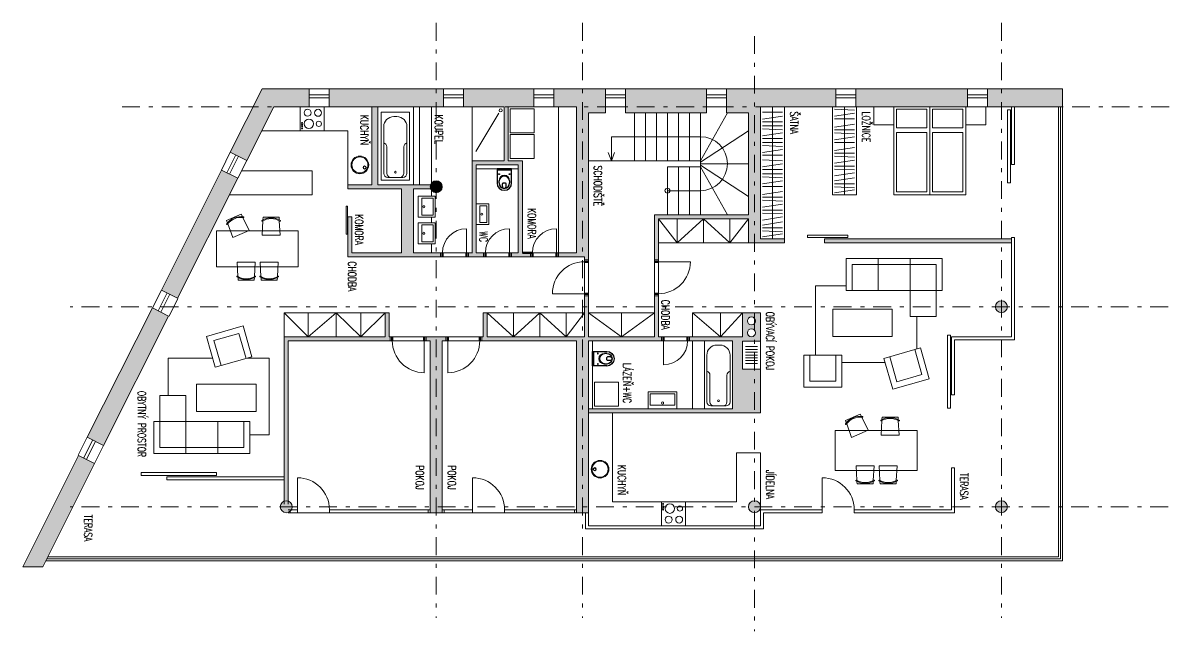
# Model space of a CAD drawing. Header units: metres. Extents: x -45 to 1930, y -347 to 488.
# Drawn here: x 233.25 to 261.89, y -123.54 to -108.33 of the extents above; entities that cross this region are included whole.
import ezdxf

# ---------------------------------------------------------------- set-up
doc = ezdxf.new("R2010")
doc.units = ezdxf.units.M
doc.linetypes.add('ČERCHOVANÁ', pattern=[25.4, 12.7, -6.35, 0, -6.35])
for name, color, linetype in [('dveře', 3, 'Continuous'), ('OSA', 7, 'ČERCHOVANÁ'), ('popis', 6, 'Continuous'), ('SRAFY', 3, 'Continuous'), ('ZARIZOVAKY', 251, 'Continuous'), ('ZDIVO', 1, 'Continuous')]:
    doc.layers.add(name, color=color, linetype=linetype)
doc.styles.add('ROMANS', font='romans.shx', dxfattribs={"width": 0.7})

# ---------------------------------------------------------------- blocks, each defined once
blk = doc.blocks.new('zidle450-p')
at = {"lineweight": 0}
for p, q in [((0.096, 0.228), (0.087, 0.233)), ((0.096, -0.228), (0.087, -0.233))]:
    blk.add_line(p, q, dxfattribs=at)
for points in [[(0.064, 0.204), (0, 0.2), (0, -0.2), (0.064, -0.204)], [(0.088, -0.205), (0.45, -0.225), (0.45, 0.225), (0.088, 0.205)]]:
    blk.add_lwpolyline(points, dxfattribs=at)
for centre, radius, start, end in [((0.45, 0), 0.436, 147.9324, 212.0676), ((0.45, 0), 0.416, 147.9482, 212.0518), ((0.085, 0.229), 0.005, 57.2679, 147.9324), ((0.093, 0.223), 0.005, 327.9482, 57.2679), ((0.085, -0.229), 0.005, 212.0676, 302.7321), ((0.093, -0.223), 0.005, 302.7321, 32.0518)]:
    blk.add_arc(centre, radius, start, end, dxfattribs=at)
blk = doc.blocks.new('drez')
at = {"lineweight": 0}
for centre, radius in [((0, -0.28), 0.22), ((0, -0.28), 0.2), ((0, -0.145), 0.04), ((0, -0.145), 0.03)]:
    blk.add_circle(centre, radius, dxfattribs=at)
blk = doc.blocks.new('vana170')
at = {"linetype": 'Continuous', "lineweight": 0}
for p, q in [((1.7, 0.7), (0, 0.7)), ((0, 0.7), (0, 0)), ((1.34, 0.64), (0.17, 0.64)), ((1.7, 0), (1.7, 0.7)), ((0.07, 0.54), (0.07, 0.16)), ((0.837, 0.562), (0.17, 0.562)), ((1.59, 0.31), (1.59, 0.39)), ((0, 0), (1.7, 0)), ((0.837, 0.138), (0.17, 0.138)), ((0.17, 0.06), (1.34, 0.06))]:
    blk.add_line(p, q, dxfattribs=at)
blk.add_circle((0.2, 0.35), 0.0232, dxfattribs=at)
for centre, radius, start, end in [((0.17, 0.54), 0.1, 90, 180), ((0.837, 0.662), 0.1, 270, 347.2636), ((1.34, 0.39), 0.25, 0, 90), ((0.17, 0.462), 0.1, 90, 180), ((1.34, 0.31), 0.25, 270, 0), ((0.17, 0.238), 0.1, 180, 270), ((0.17, 0.16), 0.1, 180, 270), ((0.837, 0.038), 0.1, 12.7364, 90)]:
    blk.add_arc(centre, radius, start, end, dxfattribs=at)
blk = doc.blocks.new('WC 540 Starck 3')
at = {"linetype": 'ByBlock'}
for p, q in [((80.568, 94.265), (80.637, 94.265)), ((80.657, 94.188), (80.657, 94.245)), ((81.017, 94.399), (80.66, 94.399)), ((80.66, 94.349), (80.713, 94.349)), ((80.982, 94.034), (80.982, 94.399)), ((81.017, 94.034), (81.017, 94.399)), ((80.568, 94.168), (80.637, 94.168)), ((80.713, 94.084), (80.66, 94.084)), ((80.66, 94.034), (81.017, 94.034))]:
    blk.add_line(p, q, dxfattribs=at)
for centre in [(80.88, 94.348), (80.88, 94.084)]:
    blk.add_circle(centre, 0.0102, dxfattribs=at)
for centre, radius, start, end in [((80.66, 94.216), 0.183, 90, 270), ((80.66, 94.216), 0.133, 90, 270), ((80.621, 94.216), 0.09, 165.9057, 194.0943), ((80.568, 94.23), 0.035, 90, 165.9057), ((80.637, 94.245), 0.02, 360, 90), ((80.713, 94.216), 0.133, 270, 90), ((80.697, 94.216), 0.133, 276.5328, 83.4672), ((80.568, 94.203), 0.035, 194.0943, 270), ((80.637, 94.188), 0.02, 270, 0)]:
    blk.add_arc(centre, radius, start, end, dxfattribs=at)
blk = doc.blocks.new('sofa-3mist')
at = {"lineweight": 0}
for p, q in [((0, 0.8), (0, 0)), ((2.4, 0.8), (0, 0.8)), ((0.15, 0), (0.15, 0.65)), ((2.25, 0.65), (0.15, 0.65)), ((0.8, 0.8), (0.8, 0)), ((0.8, 0), (0.8, 0.8)), ((1.6, 0), (1.6, 0.8)), ((2.25, 0), (2.25, 0.65)), ((2.4, 0), (2.4, 0.8)), ((0, 0), (0.8, 0)), ((0.8, 0), (1.6, 0)), ((1.6, 0), (2.4, 0))]:
    blk.add_line(p, q, dxfattribs=at)

msp = doc.modelspace()

# ---------------------------------------------------------------- hatches: boundary and pattern name
at = {"layer": 'SRAFY', "linetype": 'Continuous', "lineweight": 0}
h = msp.add_hatch(color=256, dxfattribs=at)
h.paths.add_polyline_path([(243.764123, -109.978287), (240.905189, -109.978287), (240.905189, -110.428287), (241.732439, -110.428287), (242.182439, -110.428287), (243.764123, -110.428287)])
h.paths.add_polyline_path([(242.122439, -110.428287), (241.972439, -110.428287), (241.972439, -112.378287), (241.372439, -112.378287), (241.372439, -112.478287), (242.712439, -112.478287), (242.712439, -114.078287), (241.472439, -114.078287), (241.472439, -113.178287), (241.372439, -113.178287), (241.372439, -114.178287), (243.686454, -114.178287), (243.686454, -114.078287), (243.012439, -114.078287), (243.012439, -112.478287), (243.441018, -112.478287, -0.085164233), (243.432439, -112.428287, -0.085164233), (243.441018, -112.378287), (242.122439, -112.378287)])
h.paths.add_polyline_path([(240.405189, -109.978287), (239.229241, -109.978287), (238.435909, -111.56495), (238.849125, -111.771557), (239.523548, -110.428287), (240.405189, -110.428287)])
h.paths.add_polyline_path([(238.624776, -112.2184), (238.212303, -112.012163), (236.715192, -115.012688), (237.120167, -115.215176)])
h = msp.add_hatch(color=256, dxfattribs=at)
h.paths.add_polyline_path([(259.229241, -109.978287), (257.356436, -109.978287), (257.356436, -110.428287), (259.229241, -110.428287)])
h.paths.add_polyline_path([(256.856436, -109.978287), (254.064342, -109.978287), (254.064342, -110.428287), (256.856436, -110.428287)])
h.paths.add_polyline_path([(253.564342, -109.978287), (250.830873, -109.978287), (250.830873, -110.578287), (251.382439, -110.578287), (251.382439, -113.128287), (249.032439, -113.128287), (249.032439, -113.228287), (249.032439, -114.253287), (249.132439, -114.253287), (249.132439, -114.215787), (249.132439, -113.228287), (251.382439, -113.228287), (251.382439, -113.828287), (252.282439, -113.828287), (252.282439, -113.728287), (251.682439, -113.728287), (251.682439, -110.428287), (253.564342, -110.428287)])
h.paths.add_polyline_path([(250.330873, -109.978287), (248.313983, -109.978287), (248.313983, -110.578287), (250.330873, -110.578287)])
h.paths.add_polyline_path([(247.813983, -109.978287), (246.518283, -109.978287), (246.518283, -110.428287), (247.082439, -110.428287), (247.082439, -114.078287), (246.632439, -114.078287), (246.632439, -114.178287), (247.282439, -114.178287), (247.282439, -114.253287), (247.382439, -114.253287), (247.382439, -114.215787), (247.382439, -114.178287), (247.382439, -110.578287), (247.813983, -110.578287)])
h.paths.add_polyline_path([(246.018283, -109.978287), (245.982439, -109.978287), (244.264123, -109.978287), (244.264123, -110.428287), (245.182439, -110.428287), (245.282439, -110.428287), (245.282439, -111.778287), (244.482439, -111.778287), (244.482439, -114.078287), (244.386454, -114.078287), (244.386454, -114.178287), (244.758121, -114.178287), (244.758121, -114.078287), (244.582439, -114.078287), (244.582439, -111.878287), (245.382439, -111.878287), (245.632439, -111.878287), (245.632439, -114.078287), (245.458121, -114.078287), (245.458121, -114.178287), (245.932439, -114.178287), (245.932439, -114.078287), (245.732439, -114.078287), (245.732439, -111.778287), (245.382439, -111.778287), (245.382439, -110.428287), (246.018283, -110.428287)])
h = msp.add_hatch(color=256, dxfattribs=at)
edge = h.paths.add_edge_path()
edge.add_arc((243.582439, -112.428287), 0.15, 0, 360)
h = msp.add_hatch(color=256, dxfattribs=at)
h.paths.add_polyline_path([(257.954241, -113.828287), (257.954241, -113.728287), (253.282439, -113.728287), (253.282439, -113.828287)])
h.paths.add_polyline_path([(251.682439, -118.078287), (251.682439, -116.988524), (251.232439, -116.988524), (251.232439, -116.288524), (251.682439, -116.288524), (251.682439, -115.578287), (251.232439, -115.578287), (251.232439, -116.178287), (249.912659, -116.178287), (249.912659, -116.278287), (250.982439, -116.278287), (250.982439, -117.978287), (250.282439, -117.978287), (247.982439, -117.978287), (247.382439, -117.978287), (247.382439, -118.078287), (247.982439, -118.078287)])
h.paths.add_polyline_path([(251.457439, -115.980662, -1), (251.457439, -116.180662, -1)], flags=16)
h.paths.add_polyline_path([(251.457439, -115.68469, -1), (251.457439, -115.88469, -1)], flags=16)
h.paths.add_polyline_path([(247.382439, -120.578287), (247.382439, -116.278287), (249.032439, -116.278287), (249.212659, -116.278287), (249.212659, -116.178287), (249.132439, -116.178287), (249.132439, -115.153287), (249.032439, -115.153287), (249.032439, -115.578287), (249.032439, -116.178287), (247.382439, -116.178287), (247.382439, -115.428287), (247.382439, -115.153287), (247.282439, -115.153287), (247.282439, -116.178287), (244.857439, -116.178287), (244.857439, -115.578287), (244.757439, -115.578287), (244.757439, -116.178287), (244.719939, -116.178287), (244.719939, -116.278287), (244.757439, -116.278287), (247.082439, -116.278287), (247.082439, -120.578287)])
h = msp.add_hatch(color=256, dxfattribs=at)
edge = h.paths.add_edge_path()
edge.add_arc((239.833903, -120.428287), 0.15, 0, 360)
edge = h.paths.add_edge_path()
edge.add_arc((251.532439, -120.428287), 0.15, 0, 360)
edge = h.paths.add_edge_path()
edge.add_arc((257.701689, -120.428287), 0.15, 0, 360)
edge = h.paths.add_edge_path()
edge.add_arc((257.701689, -115.428287), 0.15, 0, 360)
h = msp.add_hatch(color=256, dxfattribs=at)
h.paths.add_polyline_path([(236.895819, -115.662019), (236.491585, -115.459902), (234.857391, -118.692398), (235.270606, -118.899005)])
h.paths.add_polyline_path([(235.046258, -119.345848), (234.64562, -119.145529), (233.254501, -121.927767), (233.749939, -121.927767)])
h = msp.add_hatch(color=256, dxfattribs=at)
h.paths.add_polyline_path([(242.407439, -115.578287), (242.307439, -115.578287), (242.307439, -116.178287), (239.783903, -116.178287), (239.783903, -120.286866, -0.171572875), (239.883903, -120.286866), (239.883903, -116.278287), (242.407439, -116.278287), (242.432439, -116.278287), (242.432439, -116.178287), (242.407439, -116.178287)])
h.paths.add_polyline_path([(243.732439, -116.278287), (243.819939, -116.278287), (243.819939, -116.178287), (243.332439, -116.178287), (243.332439, -116.278287), (243.432439, -116.278287), (243.432439, -120.578287), (243.732439, -120.578287)])

# ---------------------------------------------------------------- linework, layer by layer
at = {"linetype": 'Continuous', "lineweight": 0}
for p, q in [((240.905189, -109.978287), (240.405189, -109.978287)), ((240.905189, -110.128287), (240.405189, -110.128287)), ((240.905189, -110.203287), (240.405189, -110.203287)), ((244.264123, -109.978287), (243.764123, -109.978287)), ((244.264123, -110.128287), (243.764123, -110.128287)), ((244.264123, -110.203287), (243.764123, -110.203287)), ((246.518283, -109.978287), (246.018283, -109.978287)), ((246.518283, -110.128287), (246.018283, -110.128287)), ((246.518283, -110.203287), (246.018283, -110.203287)), ((248.313983, -109.978287), (247.813983, -109.978287)), ((248.313983, -110.128287), (247.813983, -110.128287)), ((248.313983, -110.203287), (247.813983, -110.203287)), ((250.830873, -109.978287), (250.330873, -109.978287)), ((250.830873, -110.128287), (250.330873, -110.128287)), ((250.830873, -110.203287), (250.330873, -110.203287)), ((254.064342, -109.978287), (253.564342, -109.978287)), ((254.064342, -110.128287), (253.564342, -110.128287)), ((254.064342, -110.203287), (253.564342, -110.203287)), ((257.356436, -109.978287), (256.856436, -109.978287)), ((257.356436, -110.128287), (256.856436, -110.128287)), ((257.356436, -110.203287), (256.856436, -110.203287)), ((240.185159, -111.028287), (240.185159, -110.428287)), ((240.905189, -110.428287), (240.405189, -110.428287)), ((240.785159, -111.028287), (240.785159, -110.428287)), ((244.264123, -110.428287), (243.764123, -110.428287)), ((246.518283, -110.428287), (246.018283, -110.428287)), ((248.313983, -110.428287), (247.813983, -110.428287)), ((250.830873, -110.428287), (250.330873, -110.428287)), ((254.064342, -110.428287), (253.564342, -110.428287)), ((257.356436, -110.428287), (256.856436, -110.428287)), ((257.954241, -110.428287), (257.954241, -111.871902)), ((258.029241, -110.428287), (258.029241, -111.871902)), ((259.129241, -110.428287), (259.129241, -121.678287)), ((259.179241, -110.428287), (259.179241, -121.728287)), ((259.229241, -110.428287), (259.229241, -121.778287)), ((245.143676, -110.588908), (244.567834, -111.54908)), ((248.532439, -111.778287), (248.532439, -110.578287)), ((248.807439, -111.778287), (248.807439, -110.578287)), ((249.082439, -111.778287), (249.082439, -110.578287)), ((249.357439, -111.778287), (249.357439, -110.578287)), ((249.632439, -111.778287), (249.632439, -110.578287)), ((249.907439, -111.778287), (249.907439, -110.578287)), ((250.182439, -111.778287), (250.182439, -110.578287)), ((250.182439, -111.778287), (250.861199, -110.578287)), ((239.222302, -111.028287), (241.372439, -111.028287)), ((241.372439, -112.378287), (241.372439, -111.028287)), ((250.182439, -111.81714), (251.382439, -111.03302)), ((247.957439, -111.178287), (250.182439, -111.178287)), ((238.435909, -111.56495), (238.212303, -112.012163)), ((238.575435, -111.634712), (238.351828, -112.081926)), ((238.642517, -111.668253), (238.41891, -112.115467)), ((247.957439, -111.778287), (247.879923, -111.577574)), ((247.957439, -111.778287), (248.034955, -111.577574)), ((238.848897, -111.772011), (238.62529, -112.219224)), ((248.532439, -111.778287), (250.182439, -111.778287)), ((249.357439, -111.928287), (250.182439, -111.928287)), ((249.357439, -113.128287), (249.357439, -111.928287)), ((249.632439, -113.128287), (249.632439, -111.928287)), ((249.907439, -113.128287), (249.907439, -111.928287)), ((250.182439, -111.928287), (250.182439, -111.778287)), ((250.182439, -111.853287), (251.382439, -111.853287)), ((251.382439, -111.853287), (250.182439, -111.853287)), ((250.182439, -111.889434), (251.382439, -112.673554)), ((250.182439, -113.128287), (250.182439, -111.928287)), ((250.182439, -111.928287), (250.861199, -113.128287)), ((257.954241, -111.871902), (258.029241, -111.871902)), ((238.720759, -112.028287), (240.48243, -112.028287)), ((245.630362, -111.978287), (244.582439, -111.978287)), ((249.357439, -112.528287), (250.182439, -112.528287)), ((238.418981, -112.628287), (240.48243, -112.628287)), ((257.954241, -113.700967), (257.954241, -116.185834)), ((257.954241, -113.700967), (258.029241, -113.700967)), ((258.029241, -113.700967), (258.029241, -116.260834)), ((243.686454, -114.078287), (243.686454, -114.178287)), ((244.386454, -114.078287), (244.386454, -114.178287)), ((244.758121, -114.078287), (244.758121, -114.178287)), ((245.458121, -114.078287), (245.458121, -114.178287)), ((245.932439, -114.078287), (245.932439, -114.178287)), ((246.632439, -114.078287), (246.632439, -114.178287)), ((247.382439, -114.253287), (247.282439, -114.253287)), ((249.132439, -114.253287), (249.032439, -114.253287)), ((236.715192, -115.012688), (236.491585, -115.459902)), ((236.854717, -115.082451), (236.63111, -115.529665)), ((236.921799, -115.115992), (236.698192, -115.563206)), ((237.128179, -115.21975), (236.904572, -115.666963)), ((247.382439, -115.153287), (247.282439, -115.153287)), ((249.132439, -115.153287), (249.032439, -115.153287)), ((242.432439, -116.278287), (242.432439, -116.178287)), ((243.332439, -116.278287), (243.332439, -116.178287)), ((243.819939, -116.278287), (243.819939, -116.178287)), ((244.719939, -116.278287), (244.719939, -116.178287)), ((249.212659, -116.178287), (249.212659, -116.278287)), ((249.912659, -116.178287), (249.912659, -116.278287)), ((257.954241, -116.185834), (256.454241, -116.185834)), ((256.454241, -116.185834), (256.454241, -117.629449)), ((258.029241, -116.260834), (256.529241, -116.260834)), ((256.529241, -116.260834), (256.529241, -117.629449)), ((247.482439, -117.978287), (247.482439, -116.278287)), ((251.682439, -116.288524), (251.232439, -116.288524)), ((251.232439, -116.288524), (251.232439, -116.988524)), ((251.604701, -116.426856), (251.311301, -116.426856)), ((251.604701, -116.4968), (251.311301, -116.4968)), ((251.604701, -116.566745), (251.311301, -116.566745)), ((251.604701, -116.636689), (251.311301, -116.636689)), ((251.604701, -116.706634), (251.311301, -116.706634)), ((251.604701, -116.776578), (251.311301, -116.776578)), ((251.232439, -116.988524), (251.682439, -116.988524)), ((251.604701, -116.846522), (251.311301, -116.846522)), ((256.454241, -117.629449), (256.529241, -117.629449)), ((247.982439, -120.303287), (247.982439, -118.078287)), ((234.857391, -118.692398), (234.633784, -119.139611)), ((234.996917, -118.76216), (234.77331, -119.209374)), ((235.063999, -118.795702), (234.840392, -119.242915)), ((235.270379, -118.899459), (235.046772, -119.346673)), ((251.082439, -119.078287), (251.082439, -120.303287)), ((251.082439, -119.078287), (251.682439, -119.078287)), ((251.682439, -119.078287), (251.682439, -120.903287)), ((239.783903, -119.678287), (236.848467, -119.678287)), ((256.454241, -119.458514), (256.529241, -119.458514)), ((256.454241, -119.458514), (256.454241, -120.503287)), ((256.529241, -119.458514), (256.529241, -120.578287)), ((239.783903, -119.753287), (236.848467, -119.753287)), ((240.112996, -120.503287), (240.112996, -119.703287)), ((244.488289, -120.503287), (244.488289, -119.703287)), ((253.224882, -120.503287), (253.224882, -119.703287)), ((240.112996, -120.503287), (239.883903, -120.503287)), ((239.933903, -120.578287), (239.933903, -120.503287)), ((240.112996, -120.578287), (240.112996, -120.503287)), ((243.432439, -120.503287), (240.912996, -120.503287)), ((240.912996, -120.578287), (240.912996, -120.503287)), ((243.382439, -120.578287), (243.382439, -120.503287)), ((244.488289, -120.503287), (243.732439, -120.503287)), ((243.782439, -120.578287), (243.782439, -120.503287)), ((244.488289, -120.578287), (244.488289, -120.503287)), ((247.082439, -120.503287), (245.288289, -120.503287)), ((245.288289, -120.578287), (245.288289, -120.503287)), ((247.032439, -120.578287), (247.032439, -120.503287)), ((251.082439, -120.303287), (247.982439, -120.303287)), ((249.205748, -120.303287), (249.205748, -120.903287)), ((249.805748, -120.303287), (249.805748, -120.903287)), ((253.224882, -120.503287), (251.682439, -120.503287)), ((253.224882, -120.578287), (253.224882, -120.503287)), ((256.454241, -120.503287), (254.024882, -120.503287)), ((254.024882, -120.578287), (254.024882, -120.503287)), ((243.432439, -120.578287), (239.883903, -120.578287)), ((247.082439, -120.578287), (243.532439, -120.578287)), ((253.224882, -120.578287), (251.757439, -120.578287)), ((256.529241, -120.578287), (254.024882, -120.578287)), ((251.757439, -120.978287), (247.307439, -120.978287)), ((251.682439, -120.903287), (247.382439, -120.903287)), ((259.129241, -121.678287), (233.875197, -121.678287)), ((259.229241, -121.778287), (233.824989, -121.778287)), ((259.179241, -121.728287), (233.850093, -121.728287))]:
    msp.add_line(p, q, dxfattribs=at)
for points in [[(257.933397, -110.503033), (257.856718, -110.503033), (257.856718, -112.332097), (257.933397, -112.332097)], [(256.433397, -116.138482), (256.356718, -116.138482), (256.356718, -117.967547), (256.433397, -117.967547)]]:
    msp.add_lwpolyline(points, close=True, dxfattribs=at)
for centre, radius in [((240.367025, -110.580247), 0.086891), ((240.629805, -110.581392), 0.086891), ((245.189743, -110.521152), 0.0392), ((240.229546, -110.831784), 0.011931), ((240.399825, -110.854613), 0.11742), ((240.648782, -110.857001), 0.066043), ((240.229546, -110.87654), 0.011931), ((240.229546, -110.916821), 0.011931), ((240.229546, -110.972512), 0.011931), ((249.357439, -112.528287), 0.061116), ((249.250135, -120.359062), 0.011931), ((249.250135, -120.414753), 0.011931), ((249.250135, -120.455034), 0.011931), ((249.250135, -120.49979), 0.011931), ((249.420414, -120.476961), 0.11742), ((249.669371, -120.474573), 0.066043), ((249.387614, -120.751327), 0.086891), ((249.650393, -120.750182), 0.086891)]:
    msp.add_circle(centre, radius, dxfattribs=at)
for centre, radius, start in [((250.182439, -111.853287), 0.675, 270), ((240.112996, -120.503287), 0.8, 0), ((244.488289, -120.503287), 0.8, 0), ((253.224882, -120.503287), 0.8, 0)]:
    msp.add_arc(centre, radius, start, 90, dxfattribs=at)
at = {"layer": 'dveře', "linetype": 'Continuous', "lineweight": 0}
for p, q in [((244.336454, -114.078287), (244.336454, -113.478287)), ((245.408121, -114.078287), (245.408121, -113.478287)), ((246.582439, -114.078287), (246.582439, -113.478287)), ((244.336454, -114.078287), (243.736454, -114.078287)), ((243.736454, -114.178287), (244.336454, -114.178287)), ((245.408121, -114.078287), (244.808121, -114.078287)), ((244.808121, -114.178287), (245.408121, -114.178287)), ((246.582439, -114.078287), (245.982439, -114.078287)), ((245.982439, -114.178287), (246.582439, -114.178287)), ((247.282439, -115.103287), (247.282439, -114.303287)), ((247.382439, -114.303287), (247.382439, -115.103287)), ((249.032439, -115.103287), (249.032439, -114.303287)), ((249.132439, -114.303287), (249.132439, -115.103287)), ((249.132439, -114.303287), (249.932439, -114.303287)), ((247.282439, -115.103287), (246.482439, -115.103287)), ((243.282439, -116.178287), (242.482439, -116.178287)), ((243.869939, -116.178287), (244.669939, -116.178287)), ((249.912659, -116.178287), (249.212659, -116.178287)), ((242.482439, -116.278287), (243.282439, -116.278287)), ((243.282439, -116.278287), (243.282439, -117.078287)), ((244.669939, -116.278287), (243.869939, -116.278287)), ((243.869939, -116.278287), (243.869939, -117.078287)), ((249.212659, -116.278287), (249.912659, -116.278287)), ((249.262659, -116.278287), (249.262659, -116.878287))]:
    msp.add_line(p, q, dxfattribs=at)
for centre, radius, start, end in [((244.336454, -114.078287), 0.6, 90, 180), ((245.408121, -114.078287), 0.6, 90, 180), ((246.582439, -114.078287), 0.6, 90, 180), ((247.282439, -115.103287), 0.8, 90, 180), ((249.132439, -114.303287), 0.8, 270, 0), ((243.282439, -116.278287), 0.8, 180, 270), ((243.869939, -116.278287), 0.8, 270, 0), ((249.262659, -116.278287), 0.6, 270, 0)]:
    msp.add_arc(centre, radius, start, end, dxfattribs=at)
at = {"layer": 'OSA', "color": 253, "lineweight": 0, "ltscale": 0.035}
for p, q in [((243.582439, -108.334194), (243.582439, -123.207514)), ((247.232439, -108.334194), (247.232439, -123.207514)), ((257.701689, -108.334194), (257.701689, -123.207514)), ((251.532439, -108.664319), (251.532439, -123.537638)), ((261.891501, -110.428287), (235.639867, -110.428287)), ((261.867466, -115.428287), (234.435599, -115.428287)), ((261.867466, -120.428287), (234.435599, -120.428287))]:
    msp.add_line(p, q, dxfattribs=at)
at = {"layer": 'OSA', "linetype": 'Continuous', "lineweight": 0}
for p, q in [((259.229241, -110.203287), (259.229241, -120.480822)), ((243.012439, -112.378287), (243.012439, -110.428287)), ((243.162439, -112.378287), (243.162439, -110.428287)), ((243.462439, -112.338287), (243.462439, -110.428287)), ((244.482439, -111.778287), (244.482439, -110.428287)), ((247.957439, -111.778287), (247.957439, -111.178287)), ((248.532439, -111.778287), (247.382439, -111.778287)), ((240.48243, -112.628287), (240.48243, -112.028287)), ((249.982439, -116.278287), (249.982439, -117.978287)), ((236.848467, -119.678287), (236.848467, -119.753287)), ((251.682439, -120.503287), (251.682439, -120.903287)), ((247.307439, -120.578287), (247.307439, -120.978287)), ((247.382439, -120.578287), (247.382439, -120.903287)), ((251.757439, -120.578287), (251.757439, -120.978287))]:
    msp.add_line(p, q, dxfattribs=at)
for points in [[(246.029073, -110.48187), (246.029073, -111.08187), (245.429073, -111.08187), (245.429073, -110.48187)], [(246.029073, -111.122224), (246.029073, -111.722224), (245.429073, -111.722224), (245.429073, -111.122224)], [(243.131101, -113.187051), (243.131101, -112.669437), (243.552169, -112.669437), (243.552169, -113.187051)], [(243.220603, -113.137051), (243.220603, -112.719437), (243.502169, -112.719437), (243.502169, -113.137051)], [(241.364226, -113.615336), (241.364226, -112.914801), (241.328327, -112.914801), (241.328327, -113.615336)], [(244.582439, -113.374295), (244.582439, -112.856681), (244.89344, -112.856681), (244.89344, -113.374295)], [(244.671942, -113.324295), (244.671942, -112.906681), (244.84344, -112.906681), (244.84344, -113.324295)], [(243.131101, -113.852914), (243.131101, -113.3353), (243.552169, -113.3353), (243.552169, -113.852914)], [(243.220603, -113.802914), (243.220603, -113.3853), (243.502169, -113.3853), (243.502169, -113.802914)], [(253.864446, -113.636277), (253.864446, -113.700567), (252.860765, -113.700567), (252.860765, -113.636277)], [(248.136196, -117.318801), (247.536196, -117.318801), (247.536196, -117.918801), (248.136196, -117.918801)], [(249.596305, -117.978287), (248.878691, -117.978287), (248.878691, -117.557218), (249.596305, -117.557218)], [(249.546305, -117.888784), (248.928691, -117.888784), (248.928691, -117.607218), (249.546305, -117.607218)], [(238.0877, -119.572007), (238.0877, -119.647007), (236.206456, -119.647007), (236.206456, -119.572007)]]:
    msp.add_lwpolyline(points, close=True, dxfattribs=at)
for centre in [(243.269617, -112.928244), (244.720955, -113.115488), (243.269617, -113.594107), (249.237498, -117.836047)]:
    msp.add_circle(centre, 0.025266, dxfattribs=at)
at = {"layer": 'ZARIZOVAKY', "linetype": 'Continuous', "lineweight": 0}
for p, q in [((246.632439, -114.078287), (246.632439, -110.428287)), ((251.982439, -110.428287), (251.982439, -113.728287)), ((252.282439, -113.728287), (252.282439, -110.428287)), ((253.482439, -112.628287), (253.482439, -110.428287)), ((253.532439, -110.492011), (254.032439, -110.515392)), ((253.782439, -110.428287), (253.782439, -112.628287)), ((254.082439, -112.628287), (254.082439, -110.428287)), ((252.232439, -110.563352), (251.732439, -110.563352)), ((252.232439, -110.662011), (251.732439, -110.737247)), ((252.232439, -110.803392), (251.732439, -110.803392)), ((254.032439, -110.591129), (253.532439, -110.666365)), ((254.032439, -110.732509), (253.532439, -110.732509)), ((252.232439, -110.907347), (251.732439, -110.907347)), ((251.732439, -110.982366), (252.232439, -111.005747)), ((252.232439, -111.081484), (251.732439, -111.15672)), ((254.032439, -110.86334), (253.532439, -110.938576)), ((254.032439, -111.00472), (253.532439, -111.00472)), ((253.532439, -111.07974), (254.032439, -111.10312)), ((252.232439, -111.222864), (251.732439, -111.222864)), ((252.232439, -111.32682), (251.732439, -111.32682)), ((254.032439, -111.178857), (253.532439, -111.254093)), ((254.032439, -111.320237), (253.532439, -111.320237)), ((251.732439, -111.401839), (252.232439, -111.42522)), ((252.232439, -111.500957), (251.732439, -111.576193)), ((252.232439, -111.642337), (251.732439, -111.642337)), ((254.032439, -111.451069), (253.532439, -111.526304)), ((254.032439, -111.592449), (253.532439, -111.592449)), ((253.532439, -111.667468), (254.032439, -111.690849)), ((251.732439, -111.760267), (252.232439, -111.783647)), ((252.232439, -111.859385), (251.732439, -111.93462)), ((254.032439, -111.766586), (253.532439, -111.841822)), ((254.032439, -111.911722), (253.532439, -111.911722)), ((252.232439, -112.000765), (251.732439, -112.000765)), ((252.232439, -112.10472), (251.732439, -112.10472)), ((251.732439, -112.17974), (252.232439, -112.20312)), ((253.532439, -111.986742), (254.032439, -112.010122)), ((254.032439, -112.085859), (253.532439, -112.161095)), ((254.032439, -112.210905), (253.532439, -112.286141)), ((243.462439, -112.669437), (243.462439, -112.518287)), ((252.232439, -112.278857), (251.732439, -112.354093)), ((252.232439, -112.420237), (251.732439, -112.420237)), ((254.032439, -112.356041), (253.532439, -112.356041)), ((253.532439, -112.431061), (254.032439, -112.454441)), ((254.032439, -112.507358), (253.532439, -112.582594)), ((252.232439, -112.551069), (251.732439, -112.626304)), ((252.232439, -112.692449), (251.732439, -112.692449)), ((251.732439, -112.767468), (252.232439, -112.790849)), ((254.082439, -112.628287), (253.482439, -112.628287)), ((252.232439, -112.866586), (251.732439, -112.941822)), ((252.232439, -113.011722), (251.732439, -113.011722)), ((251.732439, -113.086742), (252.232439, -113.110122)), ((243.462439, -113.3353), (243.462439, -113.187051)), ((249.601189, -113.828287), (249.132439, -113.228287)), ((250.257439, -113.228287), (249.601189, -113.828287)), ((250.257439, -113.228287), (249.601189, -113.828287)), ((249.601189, -113.828287), (249.601189, -113.228287)), ((250.257439, -113.828287), (250.257439, -113.228287)), ((250.257439, -113.228287), (250.913689, -113.828287)), ((250.257439, -113.828287), (250.257439, -113.228287)), ((250.257439, -113.228287), (250.913689, -113.828287)), ((250.913689, -113.828287), (250.913689, -113.228287)), ((250.913689, -113.828287), (251.382439, -113.228287)), ((252.232439, -113.185859), (251.732439, -113.261095)), ((252.232439, -113.310905), (251.732439, -113.386141)), ((252.232439, -113.456041), (251.732439, -113.456041)), ((251.732439, -113.531061), (252.232439, -113.554441)), ((252.232439, -113.607358), (251.732439, -113.682594)), ((243.462439, -114.078287), (243.462439, -113.852914)), ((249.132439, -113.828287), (251.382439, -113.828287)), ((241.083903, -115.578287), (239.783903, -115.578287)), ((240.383903, -116.178287), (239.783903, -115.578287)), ((239.783903, -116.178287), (239.783903, -115.578287)), ((240.383903, -115.578287), (240.383903, -116.178287)), ((240.383903, -116.178287), (241.083903, -115.578287)), ((242.307439, -115.578287), (241.083903, -115.578287)), ((241.695671, -116.178287), (241.083903, -115.578287)), ((241.083903, -115.578287), (241.083903, -116.178287)), ((241.695671, -115.578287), (241.695671, -116.178287)), ((241.695671, -116.178287), (242.307439, -115.578287)), ((247.282439, -115.578287), (244.857439, -115.578287)), ((245.513689, -116.178287), (244.857439, -115.578287)), ((245.513689, -116.178287), (244.857439, -115.578287)), ((245.513689, -115.578287), (245.513689, -116.178287)), ((245.513689, -116.178287), (246.169939, -115.578287)), ((245.513689, -115.578287), (245.513689, -116.178287)), ((245.513689, -116.178287), (246.169939, -115.578287)), ((246.169939, -115.578287), (246.169939, -116.178287)), ((246.826189, -116.178287), (246.169939, -115.578287)), ((246.826189, -115.578287), (246.826189, -116.178287)), ((246.826189, -116.178287), (247.282439, -115.578287)), ((249.032439, -115.578287), (247.382439, -115.578287)), ((248.207439, -116.178287), (247.382439, -115.578287)), ((248.207439, -115.578287), (248.207439, -116.178287)), ((248.207439, -115.578287), (248.207439, -116.178287)), ((248.207439, -116.178287), (249.032439, -115.578287)), ((249.982439, -115.578287), (251.232439, -115.578287)), ((249.982439, -116.178287), (249.982439, -115.578287)), ((250.682439, -116.178287), (249.982439, -115.578287)), ((250.682439, -115.578287), (250.682439, -116.178287)), ((250.682439, -116.178287), (251.232439, -115.578287)), ((238.753674, -115.909191), (237.984434, -116.128896)), ((238.973378, -116.678431), (238.753674, -115.909191)), ((237.984434, -116.128896), (237.840201, -116.17009)), ((237.840201, -116.17009), (238.059906, -116.93933)), ((238.650636, -116.094618), (238.025628, -116.273128)), ((238.829146, -116.719626), (238.650636, -116.094618)), ((238.204138, -116.898136), (238.025628, -116.273128)), ((238.204138, -116.898136), (238.025628, -116.273128)), ((255.535842, -116.502), (254.766602, -116.721704)), ((255.680074, -116.460805), (255.535842, -116.502)), ((255.535842, -116.502), (255.714351, -117.127007)), ((255.535842, -116.502), (255.714351, -117.127007)), ((255.899778, -117.230045), (255.680074, -116.460805)), ((238.204138, -116.898136), (238.973378, -116.678431)), ((253.562887, -116.638425), (252.762887, -116.638425)), ((252.762887, -116.638425), (252.762887, -117.438425)), ((252.912887, -116.638425), (252.912887, -117.288425)), ((253.562887, -116.638425), (253.562887, -117.288425)), ((253.712887, -116.638425), (253.562887, -116.638425)), ((253.562887, -116.638425), (253.562887, -117.288425)), ((253.712887, -117.438425), (253.712887, -116.638425)), ((254.766602, -116.721704), (254.986306, -117.490944)), ((254.910834, -116.68051), (255.089344, -117.305517)), ((238.059906, -116.93933), (238.204138, -116.898136)), ((252.912887, -117.288425), (253.562887, -117.288425)), ((254.986306, -117.490944), (255.755546, -117.27124)), ((255.089344, -117.305517), (255.714351, -117.127007)), ((255.755546, -117.27124), (255.899778, -117.230045)), ((252.762887, -117.438425), (253.562887, -117.438425)), ((253.562887, -117.438425), (253.712887, -117.438425))]:
    msp.add_line(p, q, dxfattribs=at)
for points in [[(254.513221, -110.878287), (254.513221, -110.428287), (255.013221, -110.428287), (255.013221, -110.878287)], [(255.913221, -112.628287), (255.013221, -112.628287), (255.013221, -110.428287), (255.913221, -110.428287)], [(255.842604, -110.955365), (255.077075, -110.955365), (255.077075, -110.488468), (255.842604, -110.488468)], [(256.813221, -112.628287), (255.913221, -112.628287), (255.913221, -110.428287), (256.813221, -110.428287)], [(256.742604, -110.955365), (255.977075, -110.955365), (255.977075, -110.488468), (256.742604, -110.488468)], [(256.813221, -110.878287), (256.813221, -110.428287), (257.313221, -110.428287), (257.313221, -110.878287)], [(255.842604, -112.553546), (255.077075, -112.553546), (255.077075, -111.074349), (255.842604, -111.074349)], [(256.742604, -112.553546), (255.977075, -112.553546), (255.977075, -111.074349), (256.742604, -111.074349)], [(238.087463, -114.428188), (238.087463, -113.528188), (240.135126, -113.528188), (240.135126, -114.428188)], [(255.422007, -115.67482), (255.422007, -115.02482), (256.072007, -115.02482), (256.072007, -115.67482)], [(254.973808, -115.493826), (254.973808, -116.1761), (253.489396, -116.1761), (253.489396, -115.493826)], [(237.593797, -118.044661), (237.593797, -117.362386), (239.078209, -117.362386), (239.078209, -118.044661)], [(237.327486, -117.651177), (237.327486, -118.301177), (236.677486, -118.301177), (236.677486, -117.651177)], [(253.551873, -119.523249), (253.551873, -118.523249), (255.599536, -118.523249), (255.599536, -119.523249)]]:
    msp.add_lwpolyline(points, close=True, dxfattribs=at)
for points in [[(253.061367, -116.638425), (253.061367, -114.910434), (253.822007, -114.910434)], [(255.585734, -115.67482), (255.585734, -116.48775)], [(236.884512, -117.651177), (236.884512, -116.711261)], [(236.884512, -116.711261), (237.994766, -116.711261)], [(238.858432, -116.711261), (239.408879, -116.711261), (239.408879, -118.628052), (238.927486, -118.628052)], [(254.79674, -116.827225), (253.712887, -116.827225)]]:
    msp.add_lwpolyline(points, dxfattribs=at)
at = {"layer": 'ZDIVO', "linetype": 'Continuous', "lineweight": 0}
for p, q in [((238.435909, -111.56495), (239.229241, -109.978287)), ((239.229241, -109.978287), (240.405189, -109.978287)), ((239.229241, -109.978287), (240.405189, -109.978287)), ((240.405189, -109.978287), (240.405189, -110.428287)), ((240.905189, -109.978287), (242.732439, -109.978287)), ((240.905189, -109.978287), (243.764123, -109.978287)), ((240.905189, -109.978287), (240.905189, -110.428287)), ((243.764123, -109.978287), (243.764123, -110.428287)), ((244.264123, -109.978287), (246.018283, -109.978287)), ((244.264123, -109.978287), (244.264123, -110.428287)), ((245.982439, -109.978287), (246.018283, -109.978287)), ((246.018283, -109.978287), (246.018283, -110.428287)), ((246.518283, -109.978287), (247.813983, -109.978287)), ((246.518283, -109.978287), (246.518283, -110.428287)), ((247.813983, -109.978287), (247.813983, -110.578287)), ((248.313983, -109.978287), (250.330873, -109.978287)), ((248.313983, -109.978287), (248.313983, -110.578287)), ((250.330873, -109.978287), (250.330873, -110.578287)), ((250.830873, -109.978287), (253.564342, -109.978287)), ((250.830873, -109.978287), (250.830873, -110.578287)), ((253.564342, -109.978287), (253.564342, -110.428287)), ((254.064342, -109.978287), (256.856436, -109.978287)), ((254.064342, -109.978287), (254.064342, -110.428287)), ((256.856436, -109.978287), (256.856436, -110.428287)), ((257.356436, -109.978287), (259.229241, -109.978287)), ((257.356436, -109.978287), (257.356436, -110.428287)), ((259.229241, -110.428287), (259.229241, -109.978287)), ((238.849125, -111.771557), (239.523548, -110.428287)), ((240.405189, -110.428287), (239.523548, -110.428287)), ((240.905189, -110.428287), (241.732439, -110.428287)), ((241.432439, -110.428287), (242.182439, -110.428287)), ((241.972439, -110.428287), (242.732439, -110.428287)), ((241.972439, -110.428287), (243.764123, -110.428287)), ((241.972439, -112.378287), (241.972439, -110.428287)), ((242.122439, -112.378287), (242.122439, -110.428287)), ((244.264123, -110.428287), (245.182439, -110.428287)), ((244.482439, -110.428287), (245.282439, -110.428287)), ((245.282439, -111.778287), (245.282439, -110.428287)), ((245.382439, -110.428287), (245.385632, -110.428287)), ((245.382439, -110.428287), (246.018283, -110.428287)), ((245.382439, -111.778287), (245.382439, -110.428287)), ((245.982439, -110.428287), (246.018283, -110.428287)), ((246.518283, -110.428287), (247.082439, -110.428287)), ((247.082439, -114.078287), (247.082439, -110.428287)), ((247.082439, -114.078287), (247.082439, -110.528287)), ((251.682439, -110.428287), (253.564342, -110.428287)), ((251.682439, -113.728287), (251.682439, -110.428287)), ((254.064342, -110.428287), (256.856436, -110.428287)), ((257.356436, -110.428287), (259.229241, -110.428287)), ((247.382439, -114.178287), (247.382439, -110.578287)), ((247.382439, -110.578287), (247.813983, -110.578287)), ((248.313983, -110.578287), (250.330873, -110.578287)), ((250.830873, -110.578287), (251.382439, -110.578287)), ((251.382439, -113.128287), (251.382439, -110.578287)), ((238.849125, -111.771557), (238.435909, -111.56495)), ((244.482439, -111.778287), (245.282439, -111.778287)), ((244.482439, -114.078287), (244.482439, -111.778287)), ((244.582439, -111.878287), (245.382439, -111.878287)), ((244.582439, -114.078287), (244.582439, -111.878287)), ((245.382439, -111.778287), (245.732439, -111.778287)), ((245.382439, -111.878287), (245.632439, -111.878287)), ((245.632439, -114.078287), (245.632439, -111.878287)), ((245.732439, -114.078287), (245.732439, -111.778287)), ((238.212303, -112.012163), (236.715192, -115.012688)), ((237.120167, -115.215176), (238.624776, -112.2184)), ((238.625518, -112.218771), (238.212303, -112.012163)), ((241.972439, -112.378287), (241.372439, -112.378287)), ((241.372439, -112.378287), (241.372439, -112.478287)), ((242.712439, -112.478287), (241.372439, -112.478287)), ((243.441018, -112.378287), (242.122439, -112.378287)), ((242.712439, -114.078287), (242.712439, -112.478287)), ((243.012439, -114.078287), (243.012439, -112.478287)), ((243.441018, -112.478287), (243.012439, -112.478287)), ((241.472439, -113.178287), (241.372439, -113.178287)), ((241.372439, -113.178287), (241.372439, -114.178287)), ((241.472439, -113.178287), (241.472439, -114.078287)), ((249.032439, -113.128287), (251.382439, -113.128287)), ((249.032439, -113.228287), (249.032439, -113.128287)), ((249.032439, -113.228287), (249.032439, -114.303287)), ((249.132439, -113.228287), (251.382439, -113.228287)), ((249.132439, -113.228287), (249.132439, -114.303287)), ((251.382439, -113.828287), (251.382439, -113.228287)), ((251.382439, -113.828287), (252.282439, -113.828287)), ((251.682439, -113.728287), (252.282439, -113.728287)), ((252.282439, -113.728287), (252.282439, -113.828287)), ((253.282439, -113.728287), (257.954241, -113.728287)), ((253.282439, -113.728287), (253.282439, -113.828287)), ((253.282439, -113.828287), (257.954241, -113.828287)), ((243.736454, -114.178287), (241.372439, -114.178287)), ((242.712439, -114.078287), (241.472439, -114.078287)), ((242.072548, -114.078287), (241.472439, -114.078287)), ((243.736454, -114.078287), (243.012439, -114.078287)), ((243.232439, -114.078287), (243.172439, -114.078287)), ((244.482439, -114.078287), (244.336454, -114.078287)), ((244.808121, -114.178287), (244.336454, -114.178287)), ((244.485632, -114.078287), (244.482439, -114.078287)), ((244.808121, -114.078287), (244.582439, -114.078287)), ((245.632439, -114.078287), (245.408121, -114.078287)), ((245.982439, -114.178287), (245.408121, -114.178287)), ((247.082439, -114.078287), (246.582439, -114.078287)), ((247.282439, -114.178287), (246.582439, -114.178287)), ((247.282439, -114.178287), (247.282439, -114.303287)), ((247.282439, -114.215787), (247.282439, -114.303287)), ((247.282439, -114.303287), (247.282439, -114.215787)), ((247.382439, -114.178287), (247.382439, -114.303287)), ((247.382439, -114.303287), (247.382439, -114.215787)), ((247.382439, -114.253287), (247.382439, -114.303287)), ((249.032439, -114.215787), (249.032439, -114.303287)), ((249.032439, -114.303287), (249.032439, -114.215787)), ((249.132439, -114.303287), (249.132439, -114.215787)), ((249.132439, -114.253287), (249.132439, -114.303287)), ((237.120167, -115.215176), (236.715192, -115.012688)), ((247.282439, -116.178287), (247.282439, -115.103287)), ((247.382439, -115.103287), (247.382439, -115.578287)), ((249.032439, -115.103287), (249.032439, -115.578287)), ((249.132439, -115.103287), (249.132439, -116.178287)), ((236.491585, -115.459902), (234.857391, -118.692398)), ((235.270606, -118.899005), (236.895819, -115.662019)), ((236.895819, -115.662019), (236.491585, -115.459902)), ((242.307439, -116.178287), (242.307439, -115.578287)), ((242.307439, -115.578287), (242.407439, -115.578287)), ((242.407439, -116.178287), (242.407439, -115.578287)), ((244.757439, -116.178287), (244.757439, -115.578287)), ((244.857439, -115.578287), (244.757439, -115.578287)), ((244.857439, -116.178287), (244.857439, -115.578287)), ((247.382439, -116.178287), (247.382439, -115.428287)), ((249.032439, -115.428287), (249.032439, -116.178287)), ((251.232439, -116.178287), (251.232439, -115.578287)), ((251.232439, -115.578287), (251.682439, -115.578287)), ((251.232439, -115.578287), (251.682439, -115.578287)), ((251.682439, -118.078287), (251.682439, -115.578287)), ((242.307439, -116.178287), (239.783903, -116.178287)), ((239.783903, -116.178287), (239.783903, -120.361866)), ((242.482439, -116.178287), (242.407439, -116.178287)), ((243.869939, -116.178287), (243.282439, -116.178287)), ((243.869939, -116.178287), (243.732439, -116.178287)), ((244.757439, -116.178287), (244.669939, -116.178287)), ((244.757439, -116.178287), (244.669939, -116.178287)), ((244.669939, -116.178287), (244.757439, -116.178287)), ((247.282439, -116.178287), (244.857439, -116.178287)), ((247.382439, -116.178287), (249.032439, -116.178287)), ((249.132439, -116.178287), (249.262659, -116.178287)), ((249.862659, -116.178287), (251.232439, -116.178287)), ((242.407439, -116.278287), (239.883903, -116.278287)), ((239.883903, -116.278287), (239.883903, -120.361866)), ((242.482439, -116.278287), (242.407439, -116.278287)), ((243.282439, -116.278287), (243.432439, -116.278287)), ((243.432439, -120.578287), (243.432439, -116.278287)), ((243.869939, -116.278287), (243.732439, -116.278287)), ((243.732439, -120.578287), (243.732439, -116.278287)), ((247.082439, -116.278287), (244.669939, -116.278287)), ((244.719939, -116.278287), (244.669939, -116.278287)), ((244.669939, -116.278287), (244.757439, -116.278287)), ((247.082439, -120.578287), (247.082439, -116.278287)), ((247.382439, -120.578287), (247.382439, -116.278287)), ((247.382439, -116.278287), (248.282439, -116.278287)), ((247.382439, -116.278287), (249.032439, -116.278287)), ((249.032439, -116.278287), (249.262659, -116.278287)), ((249.862659, -116.278287), (250.982439, -116.278287)), ((250.982439, -117.978287), (250.982439, -116.278287)), ((250.982439, -116.978287), (250.982439, -116.278287)), ((247.382439, -117.978287), (247.982439, -117.978287)), ((247.982439, -117.978287), (250.982439, -117.978287)), ((247.382439, -118.078287), (247.982439, -118.078287)), ((247.382439, -118.078287), (247.982439, -118.078287)), ((247.982439, -118.078287), (251.682439, -118.078287)), ((235.270606, -118.899005), (234.857391, -118.692398)), ((233.254501, -121.927767), (234.64562, -119.145529)), ((233.749939, -121.927767), (235.046258, -119.345848)), ((235.046258, -119.345848), (234.64562, -119.145529)), ((243.732439, -120.578287), (243.432439, -120.578287)), ((247.382439, -120.578287), (247.082439, -120.578287)), ((233.254501, -121.927767), (233.749939, -121.927767))]:
    msp.add_line(p, q, dxfattribs=at)
at = {"layer": 'ZDIVO', "linetype": 'ByBlock', "lineweight": 70}
for p, q in [((243.736454, -114.078287), (243.736454, -114.178287)), ((244.336454, -114.078287), (244.336454, -114.178287)), ((244.808121, -114.078287), (244.808121, -114.178287)), ((245.408121, -114.078287), (245.408121, -114.178287)), ((245.982439, -114.078287), (245.732439, -114.078287)), ((245.982439, -114.078287), (245.982439, -114.178287)), ((246.582439, -114.078287), (246.582439, -114.178287)), ((247.382439, -114.303287), (247.282439, -114.303287)), ((249.132439, -114.303287), (249.032439, -114.303287)), ((247.382439, -115.103287), (247.282439, -115.103287)), ((249.132439, -115.103287), (249.032439, -115.103287)), ((242.482439, -116.278287), (242.482439, -116.178287)), ((243.282439, -116.278287), (243.282439, -116.178287)), ((243.869939, -116.278287), (243.869939, -116.178287)), ((244.669939, -116.278287), (244.669939, -116.178287)), ((249.262659, -116.178287), (249.262659, -116.278287)), ((249.862659, -116.178287), (249.862659, -116.278287))]:
    msp.add_line(p, q, dxfattribs=at)
at = {"layer": 'ZDIVO', "linetype": 'Continuous', "lineweight": 0}
for centre, radius in [((243.582439, -112.428287), 0.15), ((257.701689, -115.428287), 0.15), ((251.457439, -115.78469), 0.1), ((251.457439, -116.080662), 0.1), ((239.833903, -120.428287), 0.15), ((251.532439, -120.428287), 0.15), ((257.701689, -120.428287), 0.15)]:
    msp.add_circle(centre, radius, dxfattribs=at)

# ---------------------------------------------------------------- block references
at = {"linetype": 'Continuous', "lineweight": 70, "rotation": 90}
for p in [(242.909441, -112.26719), (250.982439, -117.978287)]:
    msp.add_blockref('vana170', p, dxfattribs=at)
at = {"linetype": 'Continuous', "lineweight": 0}
for name, p, rotation in [('drez', (241.919558, -112.017576), 241.6435932507831), ('WC 540 Starck 3', (339.498594, -192.995748), 90), ('drez', (247.395464, -119.490668), 90)]:
    msp.add_blockref(name, p, dxfattribs=dict(at, rotation=rotation))
at = {"linetype": 'Continuous', "lineweight": 0, "xscale": -1}
msp.add_blockref('WC 540 Starck 3', (328.4999, -210.944442), dxfattribs=at)
at = {"layer": 'ZARIZOVAKY', "linetype": 'Continuous', "lineweight": 0, "xscale": -1}
for p, rotation in [((238.525386, -113.19697), 113.1910342413619), ((239.455913, -113.191907), 90), ((253.989796, -118.192031), 113.1910342413619), ((254.920323, -118.186967), 90)]:
    msp.add_blockref('zidle450-p', p, dxfattribs=dict(at, rotation=rotation))
at = {"layer": 'ZARIZOVAKY', "linetype": 'Continuous', "lineweight": 0}
msp.add_blockref('sofa-3mist', (253.822007, -115.02482), dxfattribs=at)
for name, p, rotation in [('zidle450-p', (238.832644, -114.76447), 90), ('zidle450-p', (239.407378, -114.76447), 90), ('sofa-3mist', (238.927486, -118.301177), 180), ('zidle450-p', (254.297054, -119.85953), 90), ('zidle450-p', (254.871788, -119.85953), 90)]:
    msp.add_blockref(name, p, dxfattribs=dict(at, rotation=rotation))

# ---------------------------------------------------------------- texts
at = {"layer": 'popis', "linetype": 'Continuous', "lineweight": 0, "char_height": 0.2, "width": 2.20915077, "attachment_point": 1, "rotation": 270, "style": 'ROMANS'}
for s, insert in [('KUCHYŇ', (241.885715, -110.629419)), ('KOUPEL', (243.742104, -110.627134)), ('ŠATNA', (252.625995, -110.548912)), ('LOŽNICE', (254.425995, -110.548912)), ('SCHODIŠTĚ', (247.722361, -111.900795)), ('KOMORA', (246.072361, -112.962628)), ('KOMORA', (241.752104, -113.116509)), ('WC', (244.862104, -113.541152)), ('CHODBA', (241.579071, -114.295072)), ('CHODBA', (249.40821, -115.254273)), ('OBÝVACÍ POKOJ', (252.022361, -115.552745)), ('LÁZEŇ+WC', (248.450064, -116.836448)), ('OBYTNÝ PROSTOR', (236.321885, -117.530826)), ('KUCHYŇ', (248.322361, -119.383602)), ('POKOJ', (243.269152, -119.39287)), ('POKOJ', (244.072361, -119.39287)), ('JÍDELNA', (252.022361, -119.508602)), ('TERASA', (256.869163, -119.583602)), ('TERASA', (234.986163, -120.625042))]:
    msp.add_mtext(s, dxfattribs=dict(at, insert=insert))

doc.saveas('drawing.dxf')
